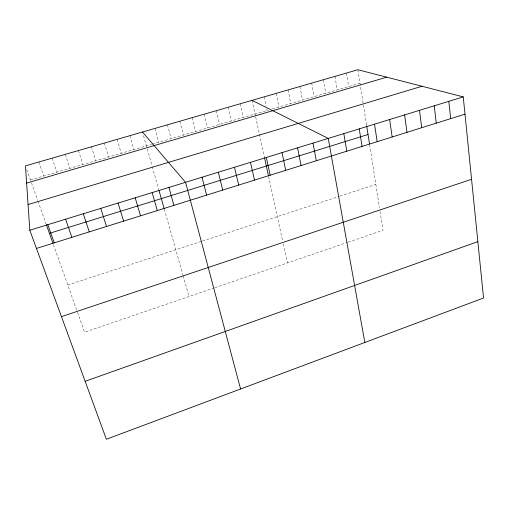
<?xml version="1.0" encoding="UTF-8"?>
<svg xmlns="http://www.w3.org/2000/svg" width="509" height="509" viewBox="0 0 509 509"><rect width="100%" height="100%" fill="white"/><g stroke="black" fill="none" stroke-linecap="round" stroke-linejoin="round"><path stroke-width="0.38" stroke-dasharray="2.54 1.91" d="M214.346 287.897L84.558 332.224L77.075 311.164M215.084 287.642L347.564 242.392M348.264 242.15L383.029 230.278L380.077 211.458M67.786 285.015L201.742 241.272M202.461 241.043L339.325 196.353M340.05 196.118L375.846 184.43M30.451 179.944L151.51 144.403M152.242 144.193L268.517 110.059M272.239 108.971L359.997 83.209M26.767 169.58L31.214 182.101M31.469 182.82L37.691 200.33M37.959 201.08L46.077 223.922M53.451 244.683L76.814 310.433M38.843 162.002L43.717 176.05M52.141 158.159L56.887 172.182M65.33 154.342L69.956 168.345M78.431 150.556L82.935 164.534M91.429 146.796L95.813 160.755M104.332 143.067L108.602 157.001M117.14 139.364L121.288 153.279M129.852 135.687L133.892 149.576M143.506 135.687L147.037 148.151M147.247 148.902L152.089 166.029M152.299 166.761L158.744 189.533M164.28 209.104L182.903 274.936M183.113 275.662L189.017 296.543M155.003 128.414L158.821 142.259M167.442 124.813L171.145 138.645M179.792 121.244L183.386 135.05M192.052 117.7L195.539 131.481M204.224 114.181L207.608 127.937M216.312 110.682L219.589 124.425M228.312 107.214L231.487 120.932M240.223 103.772L243.296 117.464M252.05 100.349L255.512 116.237M255.671 116.975L259.259 133.479M259.431 134.249L264.394 157.065M268.599 176.394L282.457 240.083M283.29 243.913L287.426 262.93M264.152 96.85L266.067 105.948M266.71 108.983L267.028 110.498M276.164 93.376L278.938 106.998M288.094 89.928L290.766 103.531M299.935 86.505L302.511 100.082M311.693 83.101L314.174 96.659M323.368 79.728L325.747 93.262M334.954 76.375L337.244 89.883M346.464 73.048L348.659 86.536M357.891 69.746L366.556 125.087M369.629 144.715L379.485 207.659"/><path stroke-width="0.76" d="M85.149 381.305L477.856 241.641M61.462 316.636L471.563 179.295M36.476 248.43L464.984 114.162M49.418 233.338L368.032 134.503M29.802 230.221L463.241 96.882L483.55 298.019L106.375 439.254L29.802 230.221L25.45 165.877L357.891 69.746L463.241 96.882M28.065 204.548L422.012 86.263M26.614 183.1L386.751 77.177M252.05 100.349L328.241 138.416L364.838 342.474M142.475 132.035L185.556 182.305L240.592 388.997M47.808 224.679L54.253 242.857M46.332 224.647L52.936 243.226M65.636 219.201L71.858 237.347M83.285 213.767L89.285 231.881M100.75 208.397L106.54 226.48M118.05 203.072L123.623 221.122M135.178 197.804L140.548 215.822M152.134 192.587L157.3 210.573M158.954 190.29L164.07 208.353M168.924 187.42L173.893 205.375M202.022 177.24L206.603 195.125M218.336 172.227L222.719 190.073M234.484 167.257L238.689 185.072M250.485 162.333L254.506 180.116M264.553 157.809L268.44 175.656M266.328 157.459L270.171 175.204M282.031 152.63L285.695 170.343M297.574 147.845L301.073 165.527M312.978 143.112L316.305 160.749M343.81 133.625L346.801 151.192M359.239 128.879L362.064 146.414M366.677 125.869L369.509 143.932M374.516 124.177L377.182 141.674M389.652 119.52L392.153 136.985M404.649 114.907L406.99 132.334M419.505 110.338L421.694 127.727M434.215 105.815L436.258 123.165M448.798 101.329L450.688 118.642"/></g></svg>
